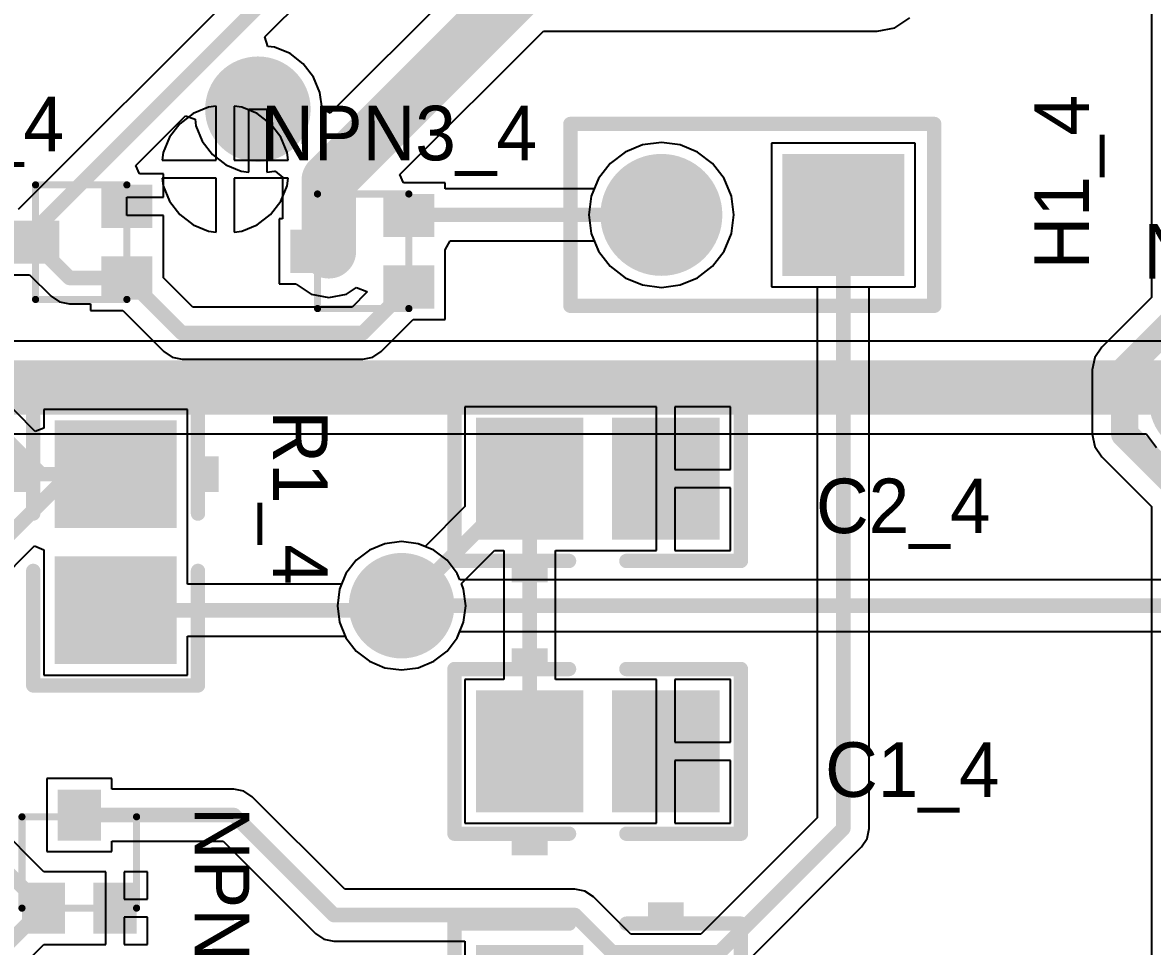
# Model space of a CAD drawing. Header units: millimetres. Extents: x 0.67 to 7.75, y 0.64 to 6.06.
# Drawn here: x 5.372 to 5.993, y 1.453 to 1.961 of the extents above; entities that cross this region are included whole.
import ezdxf

# ---------------------------------------------------------------- set-up
doc = ezdxf.new("R2010")
doc.units = ezdxf.units.MM
doc.header["$MEASUREMENT"] = 0
for name, color, linetype in [('BottomLayer', 5, 'Continuous'), ('BottomSolder', 6, 'Continuous'), ('MultiLayer', 9, 'Continuous'), ('PadHoleLayer', 156, 'Continuous'), ('TopLayer', 1, 'Continuous'), ('TopOverlay', 2, 'Continuous'), ('TopPaste', 8, 'Continuous'), ('TopSolder', 216, 'Continuous'), ('ViaHoleLayer', 16, 'Continuous')]:
    doc.layers.add(name, color=color, linetype=linetype)

# ---------------------------------------------------------------- blocks, each defined once
blk = doc.blocks.new('CC2012_0805_120')
at = {"layer": 'TopLayer'}
for points in [[(-0.06299, -0.02953), (-0.01181, -0.02953), (-0.06299, 0.02953), (-0.01181, 0.02953)], [(0.01181, -0.02953), (0.06299, -0.02953), (0.01181, 0.02953), (0.06299, 0.02953)]]:
    blk.add_solid(points, dxfattribs=at)
at = {"layer": 'TopOverlay', "const_width": 0.00787}
for points in [[(-0.07874, -0.04528), (-0.07874, 0.04528)], [(-0.01575, 0.04528), (-0.07874, 0.04528)], [(0.07874, 0.04528), (0.01575, 0.04528)], [(0.07874, -0.04528), (0.07874, 0.04528)], [(-0.01575, -0.04528), (-0.07874, -0.04528)], [(0.07874, -0.04528), (0.01575, -0.04528)]]:
    blk.add_lwpolyline(points, dxfattribs=at)
at = {"layer": 'TopOverlay', "const_width": 0.00394}
for points in [[(-0.08071, 0.04528, 1), (-0.07677, 0.04528, 1)], [(-0.08071, 0.04528, 1), (-0.07677, 0.04528, 1)], [(-0.01772, 0.04528, 1), (-0.01378, 0.04528, 1)], [(0.01378, 0.04528, 1), (0.01772, 0.04528, 1)], [(0.07677, 0.04528, 1), (0.08071, 0.04528, 1)], [(0.07677, 0.04528, 1), (0.08071, 0.04528, 1)], [(-0.08071, -0.04528, 1), (-0.07677, -0.04528, 1)], [(-0.08071, -0.04528, 1), (-0.07677, -0.04528, 1)], [(-0.01772, -0.04528, 1), (-0.01378, -0.04528, 1)], [(0.01378, -0.04528, 1), (0.01772, -0.04528, 1)], [(0.07677, -0.04528, 1), (0.08071, -0.04528, 1)], [(0.07677, -0.04528, 1), (0.08071, -0.04528, 1)]]:
    blk.add_lwpolyline(points, format="xyb", close=True, dxfattribs=at)
at = {"layer": 'TopOverlay'}
for points in [[(-0.04732, 0.04882), (-0.02764, 0.04882), (-0.04732, 0.05669), (-0.02764, 0.05669)], [(-0.04724, -0.05701), (-0.02756, -0.05701), (-0.04724, -0.04913), (-0.02756, -0.04913)]]:
    blk.add_solid(points, dxfattribs=at)
at = {"layer": 'TopPaste'}
for points in [[(-0.06299, -0.02953), (-0.01181, -0.02953), (-0.06299, 0.02953), (-0.01181, 0.02953)], [(0.01181, -0.02953), (0.06299, -0.02953), (0.01181, 0.02953), (0.06299, 0.02953)]]:
    blk.add_solid(points, dxfattribs=at)
at = {"layer": 'TopSolder'}
for points in [[(-0.06699, -0.03353), (-0.00781, -0.03353), (-0.06699, 0.03353), (-0.00781, 0.03353)], [(0.00781, -0.03353), (0.06699, -0.03353), (0.00781, 0.03353), (0.06699, 0.03353)]]:
    blk.add_solid(points, dxfattribs=at)
blk = doc.blocks.new('MMBT3904T_122')
at = {"layer": 'TopLayer'}
for points in [[(0.00787, -0.01004), (0.00787, 0.01004), (-0.00787, -0.01004), (-0.00787, 0.01004)], [(-0.01181, -0.06122), (-0.01181, -0.04114), (-0.02756, -0.06122), (-0.02756, -0.04114)], [(0.02756, -0.06122), (0.02756, -0.04114), (0.01181, -0.06122), (0.01181, -0.04114)]]:
    blk.add_solid(points, dxfattribs=at)
at = {"layer": 'TopOverlay', "const_width": 0.00394}
for points in [[(-0.0315, -0.00098), (0.0315, -0.00098)], [(-0.0315, -0.05118), (-0.0315, -0.00098)], [(0.0315, -0.05118), (0.0315, -0.00098)], [(-0.0315, -0.05118), (0.0315, -0.05118)]]:
    blk.add_lwpolyline(points, dxfattribs=at)
at = {"layer": 'TopOverlay', "const_width": 0.00197}
for points in [[(-0.03248, -0.00098, 1), (-0.03051, -0.00098, 1)], [(-0.03248, -0.00098, 1), (-0.03051, -0.00098, 1)], [(0.03051, -0.00098, 1), (0.03248, -0.00098, 1)], [(0.03051, -0.00098, 1), (0.03248, -0.00098, 1)], [(-0.03248, -0.05118, 1), (-0.03051, -0.05118, 1)], [(-0.03248, -0.05118, 1), (-0.03051, -0.05118, 1)], [(0.03051, -0.05118, 1), (0.03248, -0.05118, 1)], [(0.03051, -0.05118, 1), (0.03248, -0.05118, 1)]]:
    blk.add_lwpolyline(points, format="xyb", close=True, dxfattribs=at)
at = {"layer": 'TopPaste'}
for points in [[(0.00787, -0.01004), (0.00787, 0.01004), (-0.00787, -0.01004), (-0.00787, 0.01004)], [(-0.01181, -0.06122), (-0.01181, -0.04114), (-0.02756, -0.06122), (-0.02756, -0.04114)], [(0.02756, -0.06122), (0.02756, -0.04114), (0.01181, -0.06122), (0.01181, -0.04114)]]:
    blk.add_solid(points, dxfattribs=at)
at = {"layer": 'TopSolder'}
for points in [[(0.01187, -0.01404), (0.01187, 0.01404), (-0.01187, -0.01404), (-0.01187, 0.01404)], [(-0.00781, -0.06522), (-0.00781, -0.03714), (-0.03156, -0.06522), (-0.03156, -0.03714)], [(0.03156, -0.06522), (0.03156, -0.03714), (0.00781, -0.06522), (0.00781, -0.03714)]]:
    blk.add_solid(points, dxfattribs=at)
blk = doc.blocks.new('MMBT3904T_123')
at = {"layer": 'TopLayer'}
for points in [[(0.00787, -0.01004), (0.00787, 0.01004), (-0.00787, -0.01004), (-0.00787, 0.01004)], [(-0.01181, -0.06122), (-0.01181, -0.04114), (-0.02756, -0.06122), (-0.02756, -0.04114)], [(0.02756, -0.06122), (0.02756, -0.04114), (0.01181, -0.06122), (0.01181, -0.04114)]]:
    blk.add_solid(points, dxfattribs=at)
at = {"layer": 'TopOverlay', "const_width": 0.00394}
for points in [[(-0.0315, -0.00098), (0.0315, -0.00098)], [(-0.0315, -0.00098), (-0.0315, -0.05118)], [(0.0315, -0.00098), (0.0315, -0.05118)], [(-0.0315, -0.05118), (0.0315, -0.05118)]]:
    blk.add_lwpolyline(points, dxfattribs=at)
at = {"layer": 'TopOverlay', "const_width": 0.00197}
for points in [[(-0.03248, -0.00098, 1), (-0.03051, -0.00098, 1)], [(-0.03248, -0.00098, 1), (-0.03051, -0.00098, 1)], [(0.03051, -0.00098, 1), (0.03248, -0.00098, 1)], [(0.03051, -0.00098, 1), (0.03248, -0.00098, 1)], [(-0.03248, -0.05118, 1), (-0.03051, -0.05118, 1)], [(-0.03248, -0.05118, 1), (-0.03051, -0.05118, 1)], [(0.03051, -0.05118, 1), (0.03248, -0.05118, 1)], [(0.03051, -0.05118, 1), (0.03248, -0.05118, 1)]]:
    blk.add_lwpolyline(points, format="xyb", close=True, dxfattribs=at)
at = {"layer": 'TopPaste'}
for points in [[(0.00787, -0.01004), (0.00787, 0.01004), (-0.00787, -0.01004), (-0.00787, 0.01004)], [(-0.01181, -0.06122), (-0.01181, -0.04114), (-0.02756, -0.06122), (-0.02756, -0.04114)], [(0.02756, -0.06122), (0.02756, -0.04114), (0.01181, -0.06122), (0.01181, -0.04114)]]:
    blk.add_solid(points, dxfattribs=at)
at = {"layer": 'TopSolder'}
for points in [[(0.01187, -0.01404), (0.01187, 0.01404), (-0.01187, -0.01404), (-0.01187, 0.01404)], [(-0.00781, -0.06522), (-0.00781, -0.03714), (-0.03156, -0.06522), (-0.03156, -0.03714)], [(0.03156, -0.06522), (0.03156, -0.03714), (0.00781, -0.06522), (0.00781, -0.03714)]]:
    blk.add_solid(points, dxfattribs=at)
blk = doc.blocks.new('MMBT3904T_124')
at = {"layer": 'TopLayer'}
for points in [[(0.00787, -0.01004), (0.00787, 0.01004), (-0.00787, -0.01004), (-0.00787, 0.01004)], [(-0.01181, -0.06122), (-0.01181, -0.04114), (-0.02756, -0.06122), (-0.02756, -0.04114)], [(0.02756, -0.06122), (0.02756, -0.04114), (0.01181, -0.06122), (0.01181, -0.04114)]]:
    blk.add_solid(points, dxfattribs=at)
at = {"layer": 'TopOverlay', "const_width": 0.00394}
for points in [[(-0.0315, -0.00098), (0.0315, -0.00098)], [(-0.0315, -0.00098), (-0.0315, -0.05118)], [(0.0315, -0.00098), (0.0315, -0.05118)], [(-0.0315, -0.05118), (0.0315, -0.05118)]]:
    blk.add_lwpolyline(points, dxfattribs=at)
at = {"layer": 'TopOverlay', "const_width": 0.00197}
for points in [[(-0.03248, -0.00098, 1), (-0.03051, -0.00098, 1)], [(-0.03248, -0.00098, 1), (-0.03051, -0.00098, 1)], [(0.03051, -0.00098, 1), (0.03248, -0.00098, 1)], [(0.03051, -0.00098, 1), (0.03248, -0.00098, 1)], [(-0.03248, -0.05118, 1), (-0.03051, -0.05118, 1)], [(-0.03248, -0.05118, 1), (-0.03051, -0.05118, 1)], [(0.03051, -0.05118, 1), (0.03248, -0.05118, 1)], [(0.03051, -0.05118, 1), (0.03248, -0.05118, 1)]]:
    blk.add_lwpolyline(points, format="xyb", close=True, dxfattribs=at)
at = {"layer": 'TopPaste'}
for points in [[(0.00787, -0.01004), (0.00787, 0.01004), (-0.00787, -0.01004), (-0.00787, 0.01004)], [(-0.01181, -0.06122), (-0.01181, -0.04114), (-0.02756, -0.06122), (-0.02756, -0.04114)], [(0.02756, -0.06122), (0.02756, -0.04114), (0.01181, -0.06122), (0.01181, -0.04114)]]:
    blk.add_solid(points, dxfattribs=at)
at = {"layer": 'TopSolder'}
for points in [[(0.01187, -0.01404), (0.01187, 0.01404), (-0.01187, -0.01404), (-0.01187, 0.01404)], [(-0.00781, -0.06522), (-0.00781, -0.03714), (-0.03156, -0.06522), (-0.03156, -0.03714)], [(0.03156, -0.06522), (0.03156, -0.03714), (0.00781, -0.06522), (0.00781, -0.03714)]]:
    blk.add_solid(points, dxfattribs=at)
blk = doc.blocks.new('HDR1X2_129')
at = {"layer": 'BottomLayer', "const_width": 0.02953}
blk.add_lwpolyline([(0.08524, 0, 1), (0.11476, 0, 1)], format="xyb", close=True, dxfattribs=at)
at = {"layer": 'BottomLayer'}
blk.add_solid([(-0.02953, -0.02953), (0.02953, -0.02953), (-0.02953, 0.02953), (0.02953, 0.02953)], dxfattribs=at)
at = {"layer": 'BottomSolder', "const_width": 0.03353}
blk.add_lwpolyline([(0.08324, 0, 1), (0.11676, 0, 1)], format="xyb", close=True, dxfattribs=at)
at = {"layer": 'BottomSolder'}
blk.add_solid([(-0.03353, -0.03353), (0.03353, -0.03353), (-0.03353, 0.03353), (0.03353, 0.03353)], dxfattribs=at)
at = {"layer": 'MultiLayer', "const_width": 0.02953}
blk.add_lwpolyline([(0.08524, 0, 1), (0.11476, 0, 1)], format="xyb", close=True, dxfattribs=at)
at = {"layer": 'MultiLayer'}
blk.add_solid([(-0.02953, -0.02953), (0.02953, -0.02953), (-0.02953, 0.02953), (0.02953, 0.02953)], dxfattribs=at)
at = {"layer": 'PadHoleLayer', "const_width": 0.01772}
for points in [[(-0.00886, 0, 1), (0.00886, 0, 1)], [(0.09114, 0, 1), (0.10886, 0, 1)]]:
    blk.add_lwpolyline(points, format="xyb", close=True, dxfattribs=at)
at = {"layer": 'TopLayer', "const_width": 0.02953}
blk.add_lwpolyline([(0.08524, 0, 1), (0.11476, 0, 1)], format="xyb", close=True, dxfattribs=at)
at = {"layer": 'TopLayer'}
blk.add_solid([(-0.02953, -0.02953), (0.02953, -0.02953), (-0.02953, 0.02953), (0.02953, 0.02953)], dxfattribs=at)
at = {"layer": 'TopOverlay', "const_width": 0.00787}
for points in [[(-0.05, 0.05), (-0.05, -0.05)], [(0.15, 0.05), (-0.05, 0.05)], [(0.15, 0.05), (0.15, -0.05)], [(0.15, -0.05), (-0.05, -0.05)]]:
    blk.add_lwpolyline(points, dxfattribs=at)
at = {"layer": 'TopOverlay', "const_width": 0.00394}
for points in [[(-0.05197, 0.05, 1), (-0.04803, 0.05, 1)], [(-0.05197, 0.05, 1), (-0.04803, 0.05, 1)], [(0.14803, 0.05, 1), (0.15197, 0.05, 1)], [(0.14803, 0.05, 1), (0.15197, 0.05, 1)], [(-0.05197, -0.05, 1), (-0.04803, -0.05, 1)], [(-0.05197, -0.05, 1), (-0.04803, -0.05, 1)], [(0.14803, -0.05, 1), (0.15197, -0.05, 1)], [(0.14803, -0.05, 1), (0.15197, -0.05, 1)]]:
    blk.add_lwpolyline(points, format="xyb", close=True, dxfattribs=at)
at = {"layer": 'TopSolder', "const_width": 0.03353}
blk.add_lwpolyline([(0.08324, 0, 1), (0.11676, 0, 1)], format="xyb", close=True, dxfattribs=at)
at = {"layer": 'TopSolder'}
blk.add_solid([(-0.03353, -0.03353), (0.03353, -0.03353), (-0.03353, 0.03353), (0.03353, 0.03353)], dxfattribs=at)
blk = doc.blocks.new('CC2012_0805_135')
at = {"layer": 'TopLayer'}
for points in [[(-0.06299, -0.02953), (-0.01181, -0.02953), (-0.06299, 0.02953), (-0.01181, 0.02953)], [(0.01181, -0.02953), (0.06299, -0.02953), (0.01181, 0.02953), (0.06299, 0.02953)]]:
    blk.add_solid(points, dxfattribs=at)
at = {"layer": 'TopOverlay', "const_width": 0.00787}
for points in [[(-0.07874, 0.04528), (-0.07874, -0.04528)], [(-0.01575, 0.04528), (-0.07874, 0.04528)], [(0.07874, 0.04528), (0.01575, 0.04528)], [(0.07874, 0.04528), (0.07874, -0.04528)], [(-0.01575, -0.04528), (-0.07874, -0.04528)], [(0.07874, -0.04528), (0.01575, -0.04528)]]:
    blk.add_lwpolyline(points, dxfattribs=at)
at = {"layer": 'TopOverlay', "const_width": 0.00394}
for points in [[(-0.08071, 0.04528, 1), (-0.07677, 0.04528, 1)], [(-0.08071, 0.04528, 1), (-0.07677, 0.04528, 1)], [(-0.01772, 0.04528, 1), (-0.01378, 0.04528, 1)], [(0.01378, 0.04528, 1), (0.01772, 0.04528, 1)], [(0.07677, 0.04528, 1), (0.08071, 0.04528, 1)], [(0.07677, 0.04528, 1), (0.08071, 0.04528, 1)], [(-0.08071, -0.04528, 1), (-0.07677, -0.04528, 1)], [(-0.08071, -0.04528, 1), (-0.07677, -0.04528, 1)], [(-0.01772, -0.04528, 1), (-0.01378, -0.04528, 1)], [(0.01378, -0.04528, 1), (0.01772, -0.04528, 1)], [(0.07677, -0.04528, 1), (0.08071, -0.04528, 1)], [(0.07677, -0.04528, 1), (0.08071, -0.04528, 1)]]:
    blk.add_lwpolyline(points, format="xyb", close=True, dxfattribs=at)
at = {"layer": 'TopOverlay'}
for points in [[(-0.04724, 0.04882), (-0.02756, 0.04882), (-0.04724, 0.05669), (-0.02756, 0.05669)], [(-0.04724, -0.05709), (-0.02756, -0.05709), (-0.04724, -0.04921), (-0.02756, -0.04921)]]:
    blk.add_solid(points, dxfattribs=at)
at = {"layer": 'TopPaste'}
for points in [[(-0.06299, -0.02953), (-0.01181, -0.02953), (-0.06299, 0.02953), (-0.01181, 0.02953)], [(0.01181, -0.02953), (0.06299, -0.02953), (0.01181, 0.02953), (0.06299, 0.02953)]]:
    blk.add_solid(points, dxfattribs=at)
at = {"layer": 'TopSolder'}
for points in [[(-0.06699, -0.03353), (-0.00781, -0.03353), (-0.06699, 0.03353), (-0.00781, 0.03353)], [(0.00781, -0.03353), (0.06699, -0.03353), (0.00781, 0.03353), (0.06699, 0.03353)]]:
    blk.add_solid(points, dxfattribs=at)
blk = doc.blocks.new('CC2012_0805_136')
at = {"layer": 'TopLayer'}
for points in [[(-0.06299, -0.02953), (-0.01181, -0.02953), (-0.06299, 0.02953), (-0.01181, 0.02953)], [(0.01181, -0.02953), (0.06299, -0.02953), (0.01181, 0.02953), (0.06299, 0.02953)]]:
    blk.add_solid(points, dxfattribs=at)
at = {"layer": 'TopOverlay', "const_width": 0.00787}
for points in [[(-0.07874, -0.04528), (-0.07874, 0.04528)], [(-0.07874, 0.04528), (-0.01575, 0.04528)], [(0.01575, 0.04528), (0.07874, 0.04528)], [(0.07874, -0.04528), (0.07874, 0.04528)], [(-0.07874, -0.04528), (-0.01575, -0.04528)], [(0.01575, -0.04528), (0.07874, -0.04528)]]:
    blk.add_lwpolyline(points, dxfattribs=at)
at = {"layer": 'TopOverlay', "const_width": 0.00394}
for points in [[(-0.08071, 0.04528, 1), (-0.07677, 0.04528, 1)], [(-0.08071, 0.04528, 1), (-0.07677, 0.04528, 1)], [(-0.01772, 0.04528, 1), (-0.01378, 0.04528, 1)], [(0.01378, 0.04528, 1), (0.01772, 0.04528, 1)], [(0.07677, 0.04528, 1), (0.08071, 0.04528, 1)], [(0.07677, 0.04528, 1), (0.08071, 0.04528, 1)], [(-0.08071, -0.04528, 1), (-0.07677, -0.04528, 1)], [(-0.08071, -0.04528, 1), (-0.07677, -0.04528, 1)], [(-0.01772, -0.04528, 1), (-0.01378, -0.04528, 1)], [(0.01378, -0.04528, 1), (0.01772, -0.04528, 1)], [(0.07677, -0.04528, 1), (0.08071, -0.04528, 1)], [(0.07677, -0.04528, 1), (0.08071, -0.04528, 1)]]:
    blk.add_lwpolyline(points, format="xyb", close=True, dxfattribs=at)
at = {"layer": 'TopOverlay'}
for points in [[(-0.04724, 0.04882), (-0.02756, 0.04882), (-0.04724, 0.05669), (-0.02756, 0.05669)], [(-0.04724, -0.05709), (-0.02756, -0.05709), (-0.04724, -0.04921), (-0.02756, -0.04921)]]:
    blk.add_solid(points, dxfattribs=at)
at = {"layer": 'TopPaste'}
for points in [[(-0.06299, -0.02953), (-0.01181, -0.02953), (-0.06299, 0.02953), (-0.01181, 0.02953)], [(0.01181, -0.02953), (0.06299, -0.02953), (0.01181, 0.02953), (0.06299, 0.02953)]]:
    blk.add_solid(points, dxfattribs=at)
at = {"layer": 'TopSolder'}
for points in [[(-0.06699, -0.03353), (-0.00781, -0.03353), (-0.06699, 0.03353), (-0.00781, 0.03353)], [(0.00781, -0.03353), (0.06699, -0.03353), (0.00781, 0.03353), (0.06699, 0.03353)]]:
    blk.add_solid(points, dxfattribs=at)
blk = doc.blocks.new('CC2012_0805_137')
at = {"layer": 'TopLayer'}
for points in [[(-0.06299, -0.02953), (-0.01181, -0.02953), (-0.06299, 0.02953), (-0.01181, 0.02953)], [(0.01181, -0.02953), (0.06299, -0.02953), (0.01181, 0.02953), (0.06299, 0.02953)]]:
    blk.add_solid(points, dxfattribs=at)
at = {"layer": 'TopOverlay', "const_width": 0.00787}
for points in [[(-0.07874, -0.04528), (-0.07874, 0.04528)], [(-0.07874, 0.04528), (-0.01575, 0.04528)], [(0.01575, 0.04528), (0.07874, 0.04528)], [(0.07874, -0.04528), (0.07874, 0.04528)], [(-0.07874, -0.04528), (-0.01575, -0.04528)], [(0.01575, -0.04528), (0.07874, -0.04528)]]:
    blk.add_lwpolyline(points, dxfattribs=at)
at = {"layer": 'TopOverlay', "const_width": 0.00394}
for points in [[(-0.08071, 0.04528, 1), (-0.07677, 0.04528, 1)], [(-0.08071, 0.04528, 1), (-0.07677, 0.04528, 1)], [(-0.01772, 0.04528, 1), (-0.01378, 0.04528, 1)], [(0.01378, 0.04528, 1), (0.01772, 0.04528, 1)], [(0.07677, 0.04528, 1), (0.08071, 0.04528, 1)], [(0.07677, 0.04528, 1), (0.08071, 0.04528, 1)], [(-0.08071, -0.04528, 1), (-0.07677, -0.04528, 1)], [(-0.08071, -0.04528, 1), (-0.07677, -0.04528, 1)], [(-0.01772, -0.04528, 1), (-0.01378, -0.04528, 1)], [(0.01378, -0.04528, 1), (0.01772, -0.04528, 1)], [(0.07677, -0.04528, 1), (0.08071, -0.04528, 1)], [(0.07677, -0.04528, 1), (0.08071, -0.04528, 1)]]:
    blk.add_lwpolyline(points, format="xyb", close=True, dxfattribs=at)
at = {"layer": 'TopOverlay'}
for points in [[(-0.04724, 0.04882), (-0.02756, 0.04882), (-0.04724, 0.05669), (-0.02756, 0.05669)], [(-0.04724, -0.05709), (-0.02756, -0.05709), (-0.04724, -0.04921), (-0.02756, -0.04921)]]:
    blk.add_solid(points, dxfattribs=at)
at = {"layer": 'TopPaste'}
for points in [[(-0.06299, -0.02953), (-0.01181, -0.02953), (-0.06299, 0.02953), (-0.01181, 0.02953)], [(0.01181, -0.02953), (0.06299, -0.02953), (0.01181, 0.02953), (0.06299, 0.02953)]]:
    blk.add_solid(points, dxfattribs=at)
at = {"layer": 'TopSolder'}
for points in [[(-0.06699, -0.03353), (-0.00781, -0.03353), (-0.06699, 0.03353), (-0.00781, 0.03353)], [(0.00781, -0.03353), (0.06699, -0.03353), (0.00781, 0.03353), (0.06699, 0.03353)]]:
    blk.add_solid(points, dxfattribs=at)

msp = doc.modelspace()

# ---------------------------------------------------------------- linework, layer by layer
at = {"layer": 'BottomLayer'}
for p, q in [((5.47386, 1.9141), (5.46535, 1.91057)), ((5.478, 1.91464), (5.47386, 1.9141)), ((5.478, 1.885), (5.478, 1.91464)), ((5.49214, 1.9141), (5.488, 1.91464)), ((5.488, 1.91464), (5.488, 1.885)), ((5.50065, 1.91057), (5.49214, 1.9141)), ((5.46535, 1.91057), (5.45804, 1.90496)), ((5.50796, 1.90496), (5.50065, 1.91057)), ((5.45804, 1.90496), (5.45243, 1.89765)), ((5.51357, 1.89765), (5.50796, 1.90496)), ((5.45243, 1.89765), (5.4489, 1.88914)), ((5.5171, 1.88914), (5.51357, 1.89765)), ((5.7228, 1.89475), (5.71248, 1.8934)), ((5.73311, 1.8934), (5.7228, 1.89475)), ((5.86232, 1.89441), (5.78327, 1.89441)), ((5.78327, 1.89441), (5.78327, 1.81536)), ((5.86232, 1.81536), (5.86232, 1.89441)), ((5.4489, 1.88914), (5.44836, 1.885)), ((5.51764, 1.885), (5.5171, 1.88914)), ((5.70286, 1.88941), (5.6946, 1.88308)), ((5.71248, 1.8934), (5.70286, 1.88941)), ((5.74273, 1.88941), (5.73311, 1.8934)), ((5.75099, 1.88308), (5.74273, 1.88941)), ((5.44836, 1.885), (5.478, 1.885)), ((5.488, 1.885), (5.51764, 1.885)), ((5.6946, 1.88308), (5.68827, 1.87482)), ((5.75732, 1.87482), (5.75099, 1.88308)), ((5.478, 1.875), (5.44836, 1.875)), ((5.44836, 1.875), (5.4489, 1.87086)), ((5.4489, 1.87086), (5.45243, 1.86235)), ((5.478, 1.84536), (5.478, 1.875)), ((5.51764, 1.875), (5.488, 1.875)), ((5.488, 1.875), (5.488, 1.84536)), ((5.51357, 1.86235), (5.5171, 1.87086)), ((5.5171, 1.87086), (5.51764, 1.875)), ((5.68827, 1.87482), (5.68429, 1.8652)), ((5.76131, 1.8652), (5.75732, 1.87482)), ((5.68429, 1.8652), (5.68293, 1.85489)), ((5.76266, 1.85489), (5.76131, 1.8652)), ((5.45243, 1.86235), (5.45804, 1.85504)), ((5.50796, 1.85504), (5.51357, 1.86235)), ((5.45804, 1.85504), (5.46535, 1.84943)), ((5.50065, 1.84943), (5.50796, 1.85504)), ((5.68293, 1.85489), (5.68429, 1.84457)), ((5.76131, 1.84457), (5.76266, 1.85489)), ((5.46535, 1.84943), (5.47386, 1.8459)), ((5.47386, 1.8459), (5.478, 1.84536)), ((5.488, 1.84536), (5.49214, 1.8459)), ((5.49214, 1.8459), (5.50065, 1.84943)), ((5.68429, 1.84457), (5.68827, 1.83495)), ((5.75732, 1.83495), (5.76131, 1.84457)), ((5.68827, 1.83495), (5.6946, 1.82669)), ((5.75099, 1.82669), (5.75732, 1.83495)), ((5.6946, 1.82669), (5.70286, 1.82036)), ((5.74273, 1.82036), (5.75099, 1.82669)), ((5.70286, 1.82036), (5.71248, 1.81638)), ((5.73311, 1.81638), (5.74273, 1.82036)), ((5.71248, 1.81638), (5.7228, 1.81502)), ((5.7228, 1.81502), (5.73311, 1.81638)), ((5.78327, 1.81536), (5.86232, 1.81536)), ((6.00939, 1.78549), (5.18, 1.78549)), ((5.19056, 1.73451), (5.98936, 1.73451)), ((5.98936, 1.73451), (5.98943, 1.73435)), ((5.98943, 1.73435), (5.99504, 1.72704)), ((5.57086, 1.6741), (5.56235, 1.67057)), ((5.58, 1.6753), (5.57086, 1.6741)), ((5.58914, 1.6741), (5.58, 1.6753)), ((5.59765, 1.67057), (5.58914, 1.6741)), ((5.55504, 1.66496), (5.54943, 1.65765)), ((5.56235, 1.67057), (5.55504, 1.66496)), ((5.60496, 1.66496), (5.59765, 1.67057)), ((5.61057, 1.65765), (5.60496, 1.66496)), ((5.54943, 1.65765), (5.5459, 1.64914)), ((5.61197, 1.65427), (5.61057, 1.65765)), ((6.52032, 1.65427), (5.61197, 1.65427)), ((5.5459, 1.64914), (5.5447, 1.64)), ((5.5447, 1.64), (5.5459, 1.63086)), ((5.5459, 1.63086), (5.54943, 1.62235)), ((5.54943, 1.62235), (5.55504, 1.61504)), ((5.60496, 1.61504), (5.61057, 1.62235)), ((5.61057, 1.62235), (5.61197, 1.62573)), ((5.61197, 1.62573), (6.51441, 1.62573)), ((5.55504, 1.61504), (5.56235, 1.60943)), ((5.59765, 1.60943), (5.60496, 1.61504)), ((5.56235, 1.60943), (5.57086, 1.6059)), ((5.58914, 1.6059), (5.59765, 1.60943)), ((5.57086, 1.6059), (5.58, 1.6047)), ((5.58, 1.6047), (5.58914, 1.6059))]:
    msp.add_line(p, q, dxfattribs=at)
for points, const_width in [([(5.4885, 1.913, 1), (5.5135, 1.913, 1)], 0.025), ([(5.5675, 1.64, 1), (5.5925, 1.64, 1)], 0.025), ([(5.578, 1.64, 1), (5.582, 1.64, 1)], 0.004)]:
    msp.add_lwpolyline(points, format="xyb", close=True, dxfattribs=dict(at, const_width=const_width))
for points, const_width in [([(5.18, 1.76), (6.01, 1.76)], 0.03), ([(5.58, 1.64), (6.52032, 1.64)], 0.008)]:
    msp.add_lwpolyline(points, dxfattribs=dict(at, const_width=const_width))
at = {"layer": 'BottomSolder', "const_width": 0.029}
for points in [[(5.4865, 1.913, 1), (5.5155, 1.913, 1)], [(6.0055, 1.752, 1), (6.0345, 1.752, 1)], [(5.5655, 1.64, 1), (5.5945, 1.64, 1)]]:
    msp.add_lwpolyline(points, format="xyb", close=True, dxfattribs=at)
at = {"layer": 'MultiLayer', "const_width": 0.025}
for points in [[(5.4885, 1.913, 1), (5.5135, 1.913, 1)], [(5.5675, 1.64, 1), (5.5925, 1.64, 1)]]:
    msp.add_lwpolyline(points, format="xyb", close=True, dxfattribs=at)
at = {"layer": 'TopLayer'}
for p, q in [((5.99216, 2.08018), (5.99216, 1.80949)), ((5.53149, 2.01998), (5.36927, 1.85776)), ((5.50473, 1.95285), (5.54749, 1.99561)), ((5.62716, 1.99721), (5.54076, 1.9108)), ((5.85111, 1.95781), (5.85938, 1.96333)), ((5.84136, 1.95587), (5.85111, 1.95781)), ((5.50653, 1.94757), (5.50473, 1.95285)), ((5.57911, 1.87706), (5.65792, 1.95587)), ((5.65792, 1.95587), (5.84136, 1.95587)), ((5.51014, 1.9471), (5.50653, 1.94757)), ((5.51865, 1.94357), (5.51014, 1.9471)), ((5.52596, 1.93796), (5.51865, 1.94357)), ((5.53157, 1.93065), (5.52596, 1.93796)), ((5.5351, 1.92214), (5.53157, 1.93065)), ((5.53625, 1.91337), (5.5351, 1.92214)), ((5.496, 1.87836), (5.496, 1.913)), ((5.496, 1.913), (5.506, 1.913)), ((5.506, 1.913), (5.506, 1.87836)), ((5.5379, 1.91221), (5.53625, 1.91337)), ((5.43394, 1.88206), (5.46115, 1.90927)), ((5.46115, 1.90927), (5.46643, 1.90747)), ((5.46643, 1.90747), (5.4669, 1.90386)), ((5.54076, 1.9108), (5.5379, 1.91221)), ((5.4669, 1.90386), (5.47043, 1.89535)), ((5.47043, 1.89535), (5.47604, 1.88804)), ((5.7228, 1.89475), (5.71248, 1.8934)), ((5.73311, 1.8934), (5.7228, 1.89475)), ((5.86232, 1.89441), (5.78327, 1.89441)), ((5.78327, 1.89441), (5.78327, 1.81536)), ((5.86232, 1.81536), (5.86232, 1.89441)), ((5.70286, 1.88941), (5.6946, 1.88308)), ((5.71248, 1.8934), (5.70286, 1.88941)), ((5.74273, 1.88941), (5.73311, 1.8934)), ((5.75099, 1.88308), (5.74273, 1.88941)), ((5.43586, 1.87745), (5.43394, 1.88206)), ((5.47604, 1.88804), (5.48335, 1.88243)), ((5.48335, 1.88243), (5.49186, 1.8789)), ((5.6946, 1.88308), (5.68827, 1.87482)), ((5.75732, 1.87482), (5.75099, 1.88308)), ((5.44902, 1.87745), (5.43586, 1.87745)), ((5.44902, 1.86457), (5.44902, 1.87745)), ((5.49186, 1.8789), (5.496, 1.87836)), ((5.506, 1.87836), (5.51014, 1.8789)), ((5.51014, 1.8789), (5.51041, 1.87901)), ((5.51041, 1.87901), (5.51479, 1.87542)), ((5.58103, 1.87244), (5.57911, 1.87706)), ((5.51479, 1.87542), (5.51451, 1.874)), ((5.51451, 1.874), (5.51451, 1.85276)), ((5.60402, 1.87244), (5.58103, 1.87244)), ((5.60402, 1.86916), (5.60402, 1.87244)), ((5.68827, 1.87482), (5.68592, 1.86916)), ((5.76131, 1.8652), (5.75732, 1.87482)), ((5.42898, 1.85457), (5.42898, 1.86457)), ((5.42898, 1.86457), (5.44902, 1.86457)), ((5.68592, 1.86916), (5.60402, 1.86916)), ((5.76266, 1.85489), (5.76131, 1.8652)), ((5.44902, 1.85457), (5.42898, 1.85457)), ((5.44902, 1.8417), (5.44902, 1.85457)), ((5.51451, 1.85276), (5.51276, 1.85276)), ((5.51276, 1.85276), (5.51276, 1.81701)), ((5.76131, 1.84457), (5.76266, 1.85489)), ((5.44902, 1.83807), (5.44902, 1.8417)), ((5.44902, 1.8417), (5.44902, 1.8417)), ((5.60402, 1.83561), (5.60664, 1.84061)), ((5.60664, 1.84061), (5.68592, 1.84061)), ((5.68592, 1.84061), (5.68827, 1.83495)), ((5.75732, 1.83495), (5.76131, 1.84457)), ((5.44902, 1.82035), (5.44902, 1.83807)), ((5.44902, 1.83807), (5.44902, 1.83807)), ((5.60402, 1.83307), (5.60402, 1.83561)), ((5.60402, 1.79733), (5.60402, 1.83307)), ((5.60402, 1.83307), (5.60402, 1.83307)), ((5.68827, 1.83495), (5.6946, 1.82669)), ((5.75099, 1.82669), (5.75732, 1.83495)), ((5.6946, 1.82669), (5.70286, 1.82036)), ((5.74273, 1.82036), (5.75099, 1.82669)), ((5.37863, 1.73573), (5.29402, 1.82035)), ((5.35776, 1.82201), (5.37548, 1.82201)), ((5.37548, 1.82201), (5.38739, 1.81011)), ((5.4652, 1.80416), (5.44902, 1.82035)), ((5.70286, 1.82036), (5.71248, 1.81638)), ((5.73311, 1.81638), (5.74273, 1.82036)), ((5.51276, 1.81701), (5.52188, 1.81701)), ((5.52188, 1.81701), (5.52198, 1.81686)), ((5.52198, 1.81686), (5.53025, 1.81134)), ((5.54975, 1.81134), (5.55518, 1.81496)), ((5.55518, 1.81496), (5.56087, 1.81281)), ((5.71248, 1.81638), (5.7228, 1.81502)), ((5.7228, 1.81502), (5.73311, 1.81638)), ((5.78327, 1.81536), (5.80852, 1.81536)), ((5.80852, 1.81536), (5.80852, 1.5234)), ((5.83707, 1.51748), (5.83707, 1.81536)), ((5.83707, 1.81536), (5.86232, 1.81536)), ((5.38739, 1.81011), (5.39202, 1.80701)), ((5.53025, 1.81134), (5.54, 1.8094)), ((5.54, 1.8094), (5.54975, 1.81134)), ((5.56097, 1.81239), (5.55275, 1.80416)), ((5.56087, 1.81281), (5.56097, 1.81239)), ((5.99216, 1.80949), (5.96488, 1.78222)), ((5.39202, 1.80701), (5.39748, 1.80593)), ((5.39748, 1.80593), (5.39748, 1.80593)), ((5.39748, 1.80593), (5.40894, 1.80593)), ((5.40894, 1.80593), (5.40894, 1.80233)), ((5.40894, 1.80233), (5.42666, 1.80233)), ((5.42666, 1.80233), (5.4492, 1.77979)), ((5.55275, 1.80416), (5.4652, 1.80416)), ((5.56876, 1.77979), (5.58629, 1.79733)), ((5.58629, 1.79733), (5.60402, 1.79733)), ((5.4492, 1.77979), (5.4492, 1.77979)), ((5.4492, 1.77979), (5.45383, 1.7767)), ((5.45383, 1.7767), (5.45929, 1.77561)), ((5.55866, 1.77561), (5.56412, 1.7767)), ((5.56412, 1.7767), (5.56876, 1.77979)), ((5.96102, 1.77643), (5.95966, 1.7696)), ((5.96488, 1.78222), (5.96102, 1.77643)), ((5.45929, 1.77561), (5.45929, 1.77561)), ((5.45929, 1.77561), (5.55866, 1.77561)), ((5.55866, 1.77561), (5.55866, 1.77561)), ((5.95966, 1.7696), (5.95966, 1.7344)), ((5.46231, 1.74788), (5.38325, 1.74788)), ((5.38325, 1.74788), (5.38325, 1.73764)), ((5.46231, 1.67807), (5.46231, 1.74788)), ((5.68461, 1.74941), (5.6148, 1.74941)), ((5.6148, 1.74941), (5.6148, 1.69448)), ((5.68598, 1.74941), (5.68461, 1.74941)), ((5.68961, 1.74941), (5.68598, 1.74941)), ((5.69098, 1.74941), (5.68961, 1.74941)), ((5.7202, 1.74941), (5.69098, 1.74941)), ((5.7202, 1.70989), (5.7202, 1.74941)), ((5.76079, 1.74941), (5.7302, 1.74941)), ((5.7302, 1.74941), (5.7302, 1.71489)), ((5.76079, 1.71489), (5.76079, 1.74941)), ((5.38325, 1.73764), (5.37863, 1.73573)), ((5.95966, 1.7344), (5.96102, 1.72757)), ((5.96102, 1.72757), (5.96488, 1.72178)), ((5.96488, 1.72178), (5.99216, 1.69451)), ((5.7302, 1.71489), (5.76079, 1.71489)), ((5.7202, 1.67036), (5.7202, 1.70989)), ((5.76079, 1.70489), (5.7302, 1.70489)), ((5.7302, 1.70489), (5.7302, 1.67036)), ((5.76079, 1.67036), (5.76079, 1.70489)), ((5.6148, 1.69448), (5.59287, 1.67255)), ((5.99216, 1.69451), (5.99216, 1.16739)), ((5.46231, 1.6767), (5.46231, 1.67807)), ((5.25493, 1.54954), (5.37825, 1.67287)), ((5.37825, 1.67287), (5.38325, 1.6708)), ((5.38325, 1.6708), (5.38325, 1.60189)), ((5.46231, 1.67307), (5.46231, 1.6767)), ((5.46231, 1.6717), (5.46231, 1.67307)), ((5.46231, 1.65176), (5.46231, 1.6717)), ((5.57086, 1.6741), (5.56235, 1.67057)), ((5.58, 1.6753), (5.57086, 1.6741)), ((5.58914, 1.6741), (5.58, 1.6753)), ((5.59287, 1.67255), (5.58914, 1.6741)), ((5.55504, 1.66496), (5.54943, 1.65765)), ((5.56235, 1.67057), (5.55504, 1.66496)), ((5.61285, 1.65215), (5.63105, 1.67036)), ((5.63105, 1.67036), (5.63612, 1.67036)), ((5.63612, 1.67036), (5.63612, 1.59941)), ((5.66467, 1.59941), (5.66467, 1.67036)), ((5.66467, 1.67036), (5.68461, 1.67036)), ((5.68461, 1.67036), (5.68598, 1.67036)), ((5.68598, 1.67036), (5.68961, 1.67036)), ((5.68961, 1.67036), (5.69098, 1.67036)), ((5.69098, 1.67036), (5.7202, 1.67036)), ((5.7302, 1.67036), (5.76079, 1.67036)), ((5.54943, 1.65765), (5.54699, 1.65176)), ((5.6141, 1.64914), (5.61285, 1.65215)), ((5.54699, 1.65176), (5.46231, 1.65176)), ((5.6153, 1.64), (5.6141, 1.64914)), ((5.6141, 1.63086), (5.6153, 1.64)), ((5.61057, 1.62235), (5.6141, 1.63086)), ((5.46231, 1.60189), (5.46231, 1.62321)), ((5.46231, 1.62321), (5.54907, 1.62321)), ((5.54907, 1.62321), (5.54943, 1.62235)), ((5.54943, 1.62235), (5.55504, 1.61504)), ((5.60496, 1.61504), (5.61057, 1.62235)), ((5.55504, 1.61504), (5.56235, 1.60943)), ((5.59765, 1.60943), (5.60496, 1.61504)), ((5.56235, 1.60943), (5.57086, 1.6059)), ((5.58914, 1.6059), (5.59765, 1.60943)), ((5.57086, 1.6059), (5.58, 1.6047)), ((5.58, 1.6047), (5.58914, 1.6059)), ((5.38325, 1.60189), (5.46231, 1.60189)), ((5.63612, 1.59941), (5.6148, 1.59941)), ((5.6148, 1.59941), (5.6148, 1.52036)), ((5.68461, 1.59941), (5.66467, 1.59941)), ((5.68598, 1.59941), (5.68461, 1.59941)), ((5.68961, 1.59941), (5.68598, 1.59941)), ((5.69098, 1.59941), (5.68961, 1.59941)), ((5.7202, 1.59941), (5.69098, 1.59941)), ((5.7202, 1.55989), (5.7202, 1.59941)), ((5.76079, 1.59941), (5.7302, 1.59941)), ((5.7302, 1.59941), (5.7302, 1.56489)), ((5.76079, 1.56489), (5.76079, 1.59941)), ((5.7202, 1.52036), (5.7202, 1.55989)), ((5.7302, 1.56489), (5.76079, 1.56489)), ((5.76079, 1.55489), (5.7302, 1.55489)), ((5.7302, 1.55489), (5.7302, 1.52036)), ((5.76079, 1.52036), (5.76079, 1.55489)), ((5.42067, 1.54493), (5.38492, 1.54493)), ((5.38492, 1.54493), (5.38492, 1.50485)), ((5.42067, 1.53916), (5.42067, 1.54493)), ((5.38326, 1.49374), (5.34202, 1.53498)), ((5.48779, 1.53916), (5.42067, 1.53916)), ((5.4878, 1.53916), (5.48779, 1.53916)), ((5.49326, 1.53807), (5.4878, 1.53916)), ((5.49789, 1.53498), (5.49326, 1.53807)), ((5.54871, 1.48416), (5.49789, 1.53498)), ((5.80852, 1.5234), (5.74454, 1.45941)), ((5.6148, 1.52036), (5.68461, 1.52036)), ((5.68461, 1.52036), (5.68598, 1.52036)), ((5.68598, 1.52036), (5.68961, 1.52036)), ((5.68961, 1.52036), (5.69098, 1.52036)), ((5.69098, 1.52036), (5.7202, 1.52036)), ((5.7302, 1.52036), (5.76079, 1.52036)), ((5.83598, 1.51202), (5.83707, 1.51748)), ((5.42067, 1.50485), (5.42067, 1.51061)), ((5.42067, 1.51061), (5.48188, 1.51061)), ((5.48188, 1.51061), (5.5327, 1.45979)), ((5.83289, 1.50739), (5.83598, 1.51202)), ((5.38492, 1.50485), (5.42067, 1.50485)), ((5.76079, 1.43529), (5.83289, 1.50739)), ((5.83289, 1.50739), (5.83289, 1.50739)), ((5.39961, 1.49374), (5.38326, 1.49374)), ((5.40098, 1.49374), (5.39961, 1.49374)), ((5.40461, 1.49374), (5.40098, 1.49374)), ((5.40598, 1.49374), (5.40461, 1.49374)), ((5.41748, 1.49374), (5.40598, 1.49374)), ((5.41748, 1.4737), (5.41748, 1.49374)), ((5.44035, 1.49374), (5.42748, 1.49374)), ((5.42748, 1.49374), (5.42748, 1.4787)), ((5.44035, 1.4787), (5.44035, 1.49374)), ((5.42748, 1.4787), (5.44035, 1.4787)), ((5.67531, 1.48416), (5.54871, 1.48416)), ((5.68077, 1.48307), (5.67531, 1.48416)), ((5.67531, 1.48416), (5.67531, 1.48416)), ((5.6854, 1.47998), (5.68077, 1.48307)), ((5.70597, 1.45941), (5.6854, 1.47998)), ((5.41748, 1.45367), (5.41748, 1.4737)), ((5.44035, 1.4687), (5.42748, 1.4687)), ((5.42748, 1.4687), (5.42748, 1.45367)), ((5.44035, 1.45367), (5.44035, 1.4687)), ((5.5327, 1.45979), (5.5327, 1.45979)), ((5.5327, 1.45979), (5.53733, 1.4567)), ((5.29079, 1.36119), (5.38326, 1.45367)), ((5.38326, 1.45367), (5.39961, 1.45367)), ((5.39961, 1.45367), (5.40098, 1.45367)), ((5.40098, 1.45367), (5.40461, 1.45367)), ((5.40461, 1.45367), (5.40598, 1.45367)), ((5.40598, 1.45367), (5.41748, 1.45367)), ((5.42748, 1.45367), (5.44035, 1.45367)), ((5.53733, 1.4567), (5.5428, 1.45561)), ((5.5428, 1.45561), (5.6148, 1.45561)), ((5.6148, 1.45561), (5.6148, 1.38036)), ((5.74454, 1.45941), (5.70597, 1.45941))]:
    msp.add_line(p, q, dxfattribs=at)
for points, const_width in [([(5.3778, 1.8461), (5.54158, 2.00989)], 0.008), ([(5.54, 1.874), (5.64736, 1.98136)], 0.03), ([(5.54, 1.83489), (5.54, 1.874)], 0.03), ([(5.58429, 1.85489), (5.7228, 1.85489)], 0.008), ([(5.8228, 1.51748), (5.8228, 1.85489)], 0.008), ([(5.3778, 1.83989), (5.3778, 1.8461)], 0.008), ([(5.3778, 1.83989), (5.39748, 1.8202)], 0.008), ([(5.27398, 1.8202), (5.38189, 1.71229)], 0.008), ([(5.39748, 1.8202), (5.42898, 1.8202)], 0.008), ([(5.42898, 1.8202), (5.45929, 1.78989)], 0.008), ([(5.55866, 1.78989), (5.58398, 1.8152)], 0.008), ([(5.9775, 1.7696), (6.01, 1.8021)], 0.015), ([(5.45929, 1.78989), (5.55866, 1.78989)], 0.008), ([(5.9775, 1.7344), (5.9775, 1.7696)], 0.015), ([(5.9775, 1.7344), (6.01, 1.7019)], 0.015), ([(5.22592, 1.54072), (5.39748, 1.71229)], 0.008), ([(5.38189, 1.71229), (5.39748, 1.71229)], 0.008), ([(5.39748, 1.71229), (5.4228, 1.71229)], 0.008), ([(5.57799, 1.63748), (5.65039, 1.70989)], 0.008), ([(5.65039, 1.55989), (5.65039, 1.70989)], 0.008), ([(5.42278, 1.63748), (5.57799, 1.63748)], 0.008), ([(5.33193, 1.52489), (5.38311, 1.4737)], 0.008), ([(5.4028, 1.52489), (5.4878, 1.52489)], 0.008), ([(5.4878, 1.52489), (5.5428, 1.46989)], 0.008), ([(5.7252, 1.41989), (5.8228, 1.51748)], 0.008), ([(5.2552, 1.34579), (5.38311, 1.4737)], 0.008), ([(5.5428, 1.46989), (5.67531, 1.46989)], 0.008), ([(5.67531, 1.46989), (5.7252, 1.42)], 0.008)]:
    msp.add_lwpolyline(points, dxfattribs=dict(at, const_width=const_width))
for points, const_width in [([(5.4885, 1.913, 1), (5.5135, 1.913, 1)], 0.025), ([(5.5325, 1.874, 1), (5.5475, 1.874, 1)], 0.015), ([(5.5325, 1.874, 1), (5.5475, 1.874, 1)], 0.015), ([(5.58229, 1.85489, 1), (5.58629, 1.85489, 1)], 0.004), ([(5.7208, 1.85489, 1), (5.7248, 1.85489, 1)], 0.004), ([(5.8208, 1.85489, 1), (5.8248, 1.85489, 1)], 0.004), ([(5.3758, 1.8461, 1), (5.3798, 1.8461, 1)], 0.004), ([(5.3758, 1.8461, 1), (5.3798, 1.8461, 1)], 0.004), ([(5.5325, 1.83489, 1), (5.5475, 1.83489, 1)], 0.015), ([(5.3758, 1.83989, 1), (5.3798, 1.83989, 1)], 0.004), ([(5.3758, 1.83989, 1), (5.3798, 1.83989, 1)], 0.004), ([(5.39548, 1.8202, 1), (5.39948, 1.8202, 1)], 0.004), ([(5.39548, 1.8202, 1), (5.39948, 1.8202, 1)], 0.004), ([(5.42698, 1.8202, 1), (5.43098, 1.8202, 1)], 0.004), ([(5.42698, 1.8202, 1), (5.43098, 1.8202, 1)], 0.004), ([(5.58198, 1.8152, 1), (5.58598, 1.8152, 1)], 0.004), ([(5.45729, 1.78989, 1), (5.46129, 1.78989, 1)], 0.004), ([(5.45729, 1.78989, 1), (5.46129, 1.78989, 1)], 0.004), ([(5.55666, 1.78989, 1), (5.56066, 1.78989, 1)], 0.004), ([(5.55666, 1.78989, 1), (5.56066, 1.78989, 1)], 0.004), ([(5.97375, 1.7696, 1), (5.98125, 1.7696, 1)], 0.0075), ([(5.97375, 1.7696, 1), (5.98125, 1.7696, 1)], 0.0075), ([(5.97375, 1.7344, 1), (5.98125, 1.7344, 1)], 0.0075), ([(5.97375, 1.7344, 1), (5.98125, 1.7344, 1)], 0.0075), ([(5.37989, 1.71229, 1), (5.38389, 1.71229, 1)], 0.004), ([(5.37989, 1.71229, 1), (5.38389, 1.71229, 1)], 0.004), ([(5.39548, 1.71229, 1), (5.39948, 1.71229, 1)], 0.004), ([(5.39548, 1.71229, 1), (5.39948, 1.71229, 1)], 0.004), ([(5.39548, 1.71229, 1), (5.39948, 1.71229, 1)], 0.004), ([(5.4208, 1.71229, 1), (5.4248, 1.71229, 1)], 0.004), ([(5.64839, 1.70989, 1), (5.65239, 1.70989, 1)], 0.004), ([(5.64839, 1.70989, 1), (5.65239, 1.70989, 1)], 0.004), ([(5.5675, 1.64, 1), (5.5925, 1.64, 1)], 0.025), ([(5.42078, 1.63748, 1), (5.42478, 1.63748, 1)], 0.004), ([(5.57599, 1.63748, 1), (5.57999, 1.63748, 1)], 0.004), ([(5.57599, 1.63748, 1), (5.57999, 1.63748, 1)], 0.004), ([(5.64839, 1.55989, 1), (5.65239, 1.55989, 1)], 0.004), ([(5.4008, 1.52489, 1), (5.4048, 1.52489, 1)], 0.004), ([(5.4858, 1.52489, 1), (5.4898, 1.52489, 1)], 0.004), ([(5.4858, 1.52489, 1), (5.4898, 1.52489, 1)], 0.004), ([(5.8208, 1.51748, 1), (5.8248, 1.51748, 1)], 0.004), ([(5.8208, 1.51748, 1), (5.8248, 1.51748, 1)], 0.004), ([(5.38111, 1.4737, 1), (5.38511, 1.4737, 1)], 0.004), ([(5.38111, 1.4737, 1), (5.38511, 1.4737, 1)], 0.004), ([(5.5408, 1.46989, 1), (5.5448, 1.46989, 1)], 0.004), ([(5.5408, 1.46989, 1), (5.5448, 1.46989, 1)], 0.004), ([(5.67331, 1.46989, 1), (5.67731, 1.46989, 1)], 0.004), ([(5.67331, 1.46989, 1), (5.67731, 1.46989, 1)], 0.004)]:
    msp.add_lwpolyline(points, format="xyb", close=True, dxfattribs=dict(at, const_width=const_width))
at = {"layer": 'TopSolder', "const_width": 0.029}
for points in [[(5.4865, 1.913, 1), (5.5155, 1.913, 1)], [(6.0055, 1.752, 1), (6.0345, 1.752, 1)], [(5.5655, 1.64, 1), (5.5945, 1.64, 1)]]:
    msp.add_lwpolyline(points, format="xyb", close=True, dxfattribs=at)
at = {"layer": 'ViaHoleLayer', "const_width": 0.014}
for points in [[(5.494, 1.913, 1), (5.508, 1.913, 1)], [(5.573, 1.64, 1), (5.587, 1.64, 1)]]:
    msp.add_lwpolyline(points, format="xyb", close=True, dxfattribs=at)

# ---------------------------------------------------------------- block references
for name, p, rotation in [('HDR1X2_129', (5.8228, 1.85489), 180), ('MMBT3904T_124', (5.3778, 1.83989), 90), ('MMBT3904T_123', (5.5328, 1.83489), 90), ('CC2012_0805_120', (5.42278, 1.67489), 270), ('MMBT3904T_122', (5.4028, 1.52489), 360), ('CC2012_0805_135', (5.6878, 1.41989), 180)]:
    msp.add_blockref(name, p, dxfattribs=dict(rotation=rotation))
for name, p in [('CC2012_0805_136', (5.6878, 1.70989)), ('CC2012_0805_137', (5.6878, 1.55989))]:
    msp.add_blockref(name, p)

# ---------------------------------------------------------------- texts
at = {"layer": 'TopOverlay'}
for s, p in [('NPN2_4', (5.2428, 1.88989)), ('NPN3_4', (5.5028, 1.88489)), ('NPN1_5', (5.9878, 1.81989)), ('C2_4', (5.8078, 1.67989)), ('C1_4', (5.8128, 1.53489))]:
    msp.add_text(s, height=0.03, dxfattribs=at).set_placement(p)
for s, rotation, p in [('H1_4', 90, (5.9578, 1.82489)), ('R1_4', 270, (5.50928, 1.74739)), ('NPN4_4', 270, (5.4663, 1.52939))]:
    msp.add_text(s, height=0.03, rotation=rotation, dxfattribs=at).set_placement(p)

doc.saveas('drawing.dxf')
